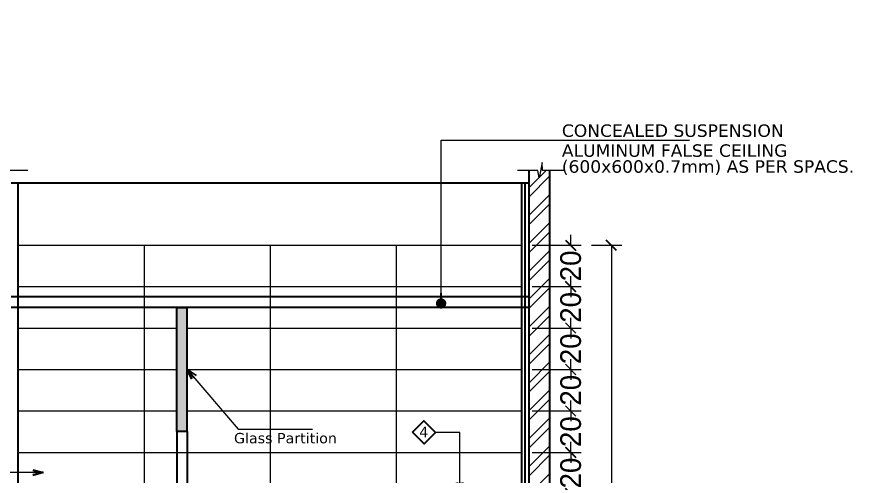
# Model space of a CAD drawing. Header units: centimetres. Extents: x 7997 to 116674, y 1017 to 13844.
# Drawn here: x 50355.8 to 50758.9, y 10111.8 to 10333.7 of the extents above; entities that cross this region are included whole.
import ezdxf
from ezdxf.xclip import XClip

# ---------------------------------------------------------------- set-up
doc = ezdxf.new("R2010")
doc.units = ezdxf.units.CM
doc.header["$LTSCALE"] = 200
doc.header["$XCLIPFRAME"] = 0
doc.header["$PDMODE"] = 2
doc.linetypes.add('A-106-Typical Floor Plan$0$HIDDEN', pattern=[0.375, 0.25, -0.125])
for name, color, linetype in [('A-DIM', 10, 'Continuous'), ('AFP-HATCH-TILES', 251, 'Continuous'), ('AFP-WALL  PLASTER', 8, 'Continuous'), ('DIM', 11, 'Continuous'), ('STEP', 7, 'Continuous'), ('WIN', 6, 'Continuous')]:
    doc.layers.add(name, color=color, linetype=linetype)
for name, color, linetype, lineweight in [('HAT', 8, 'Continuous', 9), ('TEXT', 6, 'Continuous', 18), ('WALL', 3, 'Continuous', 25)]:
    doc.layers.add(name, color=color, linetype=linetype, lineweight=lineweight)
doc.styles.add('sheet notes', font='verdana.ttf')
doc.styles.add('T2', font='')
doc.styles.get('T2').set_extended_font_data('Elisia')
doc.dimstyles.new('NORMAL', dxfattribs={"dimtxt": 18, "dimasz": 5, "dimexe": 5, "dimexo": 5, "dimgap": 1, "dimtad": 0, "dimdec": 0, "dimdsep": 46, "dimtxsty": 'T2', "dimblk1": 'OBLIQUE', "dimblk2": 'OBLIQUE', "dimsah": 1, "dimcen": 0.09, "dimclrd": 4, "dimclre": 4, "dimclrt": 6, "dimadec": 0, "dimazin": 0, "dimtfac": 1, "dimtdec": 0, "dimtofl": 0, "dimtmove": 1, "dimatfit": 2, "dimldrblk": 'OPEN30', "dimfxl": 0, "dimtolj": 1, "dimtzin": 0, "dimlwd": 5, "dimlwe": 5, "dimarcsym": 0})
doc.dimstyles.new('NORMAL-1', dxfattribs={"dimtxt": 10, "dimasz": 5, "dimexe": 5, "dimexo": 5, "dimgap": 1, "dimtad": 0, "dimdec": 0, "dimdsep": 46, "dimtxsty": 'T2', "dimblk1": 'OBLIQUE', "dimblk2": 'OBLIQUE', "dimsah": 1, "dimcen": 0.09, "dimclrd": 4, "dimclre": 4, "dimclrt": 6, "dimadec": 0, "dimazin": 0, "dimtfac": 1, "dimtdec": 0, "dimtofl": 0, "dimtmove": 1, "dimatfit": 3, "dimldrblk": 'OPEN30', "dimfxl": 0, "dimtolj": 1, "dimtzin": 0, "dimlwd": 5, "dimlwe": 5, "dimarcsym": 0})

# ---------------------------------------------------------------- blocks, each defined once
blk = doc.blocks.new('_OBLIQUE')
at = {"color": 0, "linetype": 'ByBlock'}
blk.add_line((-0.5, -0.5), (0.5, 0.5), dxfattribs=at)
blk = doc.blocks.new('_Open30')
at = {"color": 0, "linetype": 'ByBlock', "lineweight": -2}
for p, q in [((-1, 0.268), (0, 0)), ((0, 0), (-1, -0.268)), ((0, 0), (-1, 0))]:
    blk.add_line(p, q, dxfattribs=at)
blk = doc.blocks.new('*D1338')
at = {"layer": 'Defpoints', "color": 0, "transparency": 16777216}
for p in [(50599.54, 10123.41, 0), (50623.11, 10123.41, 0), (50599.54, 10103.41, 0)]:
    blk.add_point(p, dxfattribs=at)
at = {"layer": 'DIM', "color": 4, "lineweight": 5, "transparency": 16777216}
for p, q in [((50623.11, 10123.41, 0), (50623.11, 10128.41, 0)), ((50604.54, 10123.41, 0), (50628.11, 10123.41, 0)), ((50604.54, 10103.41, 0), (50628.11, 10103.41, 0)), ((50623.11, 10103.41, 0), (50623.11, 10098.41, 0))]:
    blk.add_line(p, q, dxfattribs=at)
at = {"layer": 'DIM', "color": 4, "lineweight": 5, "transparency": 16777216, "xscale": 5, "yscale": 5, "zscale": 5}
for p, rotation in [((50623.11, 10123.41, 0), 270), ((50623.11, 10103.41, 0), 90)]:
    blk.add_blockref('_OBLIQUE', p, dxfattribs=dict(at, rotation=rotation))
at = {"layer": 'DIM', "color": 6, "transparency": 16777216, "insert": (50623.11, 10113.41, 0), "char_height": 10, "attachment_point": 5, "rotation": 90, "style": 'T2'}
blk.add_mtext('\\A1;20', dxfattribs=at)
blk = doc.blocks.new('*D1339')
at = {"layer": 'Defpoints', "color": 0, "transparency": 16777216}
for p in [(50599.54, 10223.41, 0), (50623.11, 10223.41, 0), (50599.54, 10203.41, 0)]:
    blk.add_point(p, dxfattribs=at)
at = {"layer": 'DIM', "color": 4, "lineweight": 5, "transparency": 16777216}
for p, q in [((50623.11, 10223.41, 0), (50623.11, 10228.41, 0)), ((50604.54, 10223.41, 0), (50628.11, 10223.41, 0)), ((50604.54, 10203.41, 0), (50628.11, 10203.41, 0)), ((50623.11, 10203.41, 0), (50623.11, 10198.41, 0))]:
    blk.add_line(p, q, dxfattribs=at)
at = {"layer": 'DIM', "color": 4, "lineweight": 5, "transparency": 16777216, "xscale": 5, "yscale": 5, "zscale": 5}
for p, rotation in [((50623.11, 10223.41, 0), 270), ((50623.11, 10203.41, 0), 90)]:
    blk.add_blockref('_OBLIQUE', p, dxfattribs=dict(at, rotation=rotation))
at = {"layer": 'DIM', "color": 6, "transparency": 16777216, "insert": (50623.11, 10213.41, 0), "char_height": 10, "attachment_point": 5, "rotation": 90, "style": 'T2'}
blk.add_mtext('\\A1;20', dxfattribs=at)
blk = doc.blocks.new('*D1340')
at = {"layer": 'Defpoints', "color": 0, "transparency": 16777216}
for p in [(50628.11, 10223.41, 0), (50628.11, 9923.41, 0), (50642.7, 9923.41, 0)]:
    blk.add_point(p, dxfattribs=at)
at = {"layer": 'DIM', "color": 4, "lineweight": 5, "transparency": 16777216}
for p, q in [((50633.11, 10223.41, 0), (50647.7, 10223.41, 0)), ((50642.7, 10223.41, 0), (50642.7, 10087.27, 0)), ((50642.7, 9923.41, 0), (50642.7, 10059.56, 0)), ((50633.11, 9923.41, 0), (50647.7, 9923.41, 0))]:
    blk.add_line(p, q, dxfattribs=at)
at = {"layer": 'DIM', "color": 4, "lineweight": 5, "transparency": 16777216, "xscale": 5, "yscale": 5, "zscale": 5}
for p, rotation in [((50642.7, 10223.41, 0), 90), ((50642.7, 9923.41, 0), 270)]:
    blk.add_blockref('_OBLIQUE', p, dxfattribs=dict(at, rotation=rotation))
at = {"layer": 'DIM', "color": 6, "transparency": 16777216, "insert": (50642.7, 10073.41, 0), "char_height": 10, "attachment_point": 5, "rotation": 90, "style": 'T2'}
blk.add_mtext('\\A1;300', dxfattribs=at)
blk = doc.blocks.new('*D1341')
at = {"layer": 'Defpoints', "color": 0, "transparency": 16777216}
for p in [(50313.31, 10193.41, 0), (50356.54, 10193.41, 0), (50356.54, 9923.41, 0)]:
    blk.add_point(p, dxfattribs=at)
at = {"layer": 'DIM', "color": 4, "lineweight": 5, "transparency": 16777216}
for p, q in [((50351.54, 10193.41, 0), (50308.31, 10193.41, 0)), ((50313.31, 10193.41, 0), (50313.31, 10072.27, 0)), ((50313.31, 9923.41, 0), (50313.31, 10044.56, 0)), ((50351.54, 9923.41, 0), (50308.31, 9923.41, 0))]:
    blk.add_line(p, q, dxfattribs=at)
at = {"layer": 'DIM', "color": 4, "lineweight": 5, "transparency": 16777216, "xscale": 5, "yscale": 5, "zscale": 5}
for p, rotation in [((50313.31, 10193.41, 0), 90), ((50313.31, 9923.41, 0), 270)]:
    blk.add_blockref('_OBLIQUE', p, dxfattribs=dict(at, rotation=rotation))
at = {"layer": 'DIM', "color": 6, "transparency": 16777216, "insert": (50313.31, 10058.41, 0), "char_height": 10, "attachment_point": 5, "rotation": 90, "style": 'T2'}
blk.add_mtext('\\A1;270', dxfattribs=at)
blk = doc.blocks.new('DOT')
at = {"color": 0, "linetype": 'ByBlock'}
blk.add_line((-0.5, 0), (-1, 0), dxfattribs=at)
at = {"color": 0, "linetype": 'ByBlock', "const_width": 0.5}
blk.add_lwpolyline([(-0.25, 0, 1), (0.25, 0, 1)], format="xyb", close=True, dxfattribs=at)
blk = doc.blocks.new('*D1342')
at = {"layer": 'Defpoints', "color": 0, "transparency": 16777216}
for p in [(50599.54, 10143.41, 0), (50623.11, 10143.41, 0), (50599.54, 10123.41, 0)]:
    blk.add_point(p, dxfattribs=at)
at = {"layer": 'HAT', "color": 4, "lineweight": 5, "transparency": 16777216}
for p, q in [((50623.11, 10143.41, 0), (50623.11, 10148.41, 0)), ((50604.54, 10143.41, 0), (50628.11, 10143.41, 0)), ((50604.54, 10123.41, 0), (50628.11, 10123.41, 0)), ((50623.11, 10123.41, 0), (50623.11, 10118.41, 0))]:
    blk.add_line(p, q, dxfattribs=at)
at = {"layer": 'HAT', "color": 4, "lineweight": 5, "transparency": 16777216, "xscale": 5, "yscale": 5, "zscale": 5}
for p, rotation in [((50623.11, 10143.41, 0), 270), ((50623.11, 10123.41, 0), 90)]:
    blk.add_blockref('_OBLIQUE', p, dxfattribs=dict(at, rotation=rotation))
at = {"layer": 'HAT', "color": 6, "transparency": 16777216, "insert": (50623.11, 10133.41, 0), "char_height": 10, "attachment_point": 5, "rotation": 90, "style": 'T2'}
blk.add_mtext('\\A1;20', dxfattribs=at)
blk = doc.blocks.new('*D1309')
at = {"layer": 'Defpoints', "color": 0, "transparency": 16777216}
for p in [(50599.54, 10163.41, 0), (50623.11, 10163.41, 0), (50599.54, 10143.41, 0)]:
    blk.add_point(p, dxfattribs=at)
at = {"layer": 'HAT', "color": 4, "lineweight": 5, "transparency": 16777216}
for p, q in [((50623.11, 10163.41, 0), (50623.11, 10168.41, 0)), ((50604.54, 10163.41, 0), (50628.11, 10163.41, 0)), ((50604.54, 10143.41, 0), (50628.11, 10143.41, 0)), ((50623.11, 10143.41, 0), (50623.11, 10138.41, 0))]:
    blk.add_line(p, q, dxfattribs=at)
at = {"layer": 'HAT', "color": 4, "lineweight": 5, "transparency": 16777216, "xscale": 5, "yscale": 5, "zscale": 5}
for p, rotation in [((50623.11, 10163.41, 0), 270), ((50623.11, 10143.41, 0), 90)]:
    blk.add_blockref('_OBLIQUE', p, dxfattribs=dict(at, rotation=rotation))
at = {"layer": 'HAT', "color": 6, "transparency": 16777216, "insert": (50623.11, 10153.41, 0), "char_height": 10, "attachment_point": 5, "rotation": 90, "style": 'T2'}
blk.add_mtext('\\A1;20', dxfattribs=at)
blk = doc.blocks.new('*D1310')
at = {"layer": 'Defpoints', "color": 0, "transparency": 16777216}
for p in [(50599.54, 10183.41, 0), (50623.11, 10183.41, 0), (50599.54, 10163.41, 0)]:
    blk.add_point(p, dxfattribs=at)
at = {"layer": 'HAT', "color": 4, "lineweight": 5, "transparency": 16777216}
for p, q in [((50623.11, 10183.41, 0), (50623.11, 10188.41, 0)), ((50604.54, 10183.41, 0), (50628.11, 10183.41, 0)), ((50604.54, 10163.41, 0), (50628.11, 10163.41, 0)), ((50623.11, 10163.41, 0), (50623.11, 10158.41, 0))]:
    blk.add_line(p, q, dxfattribs=at)
at = {"layer": 'HAT', "color": 4, "lineweight": 5, "transparency": 16777216, "xscale": 5, "yscale": 5, "zscale": 5}
for p, rotation in [((50623.11, 10183.41, 0), 270), ((50623.11, 10163.41, 0), 90)]:
    blk.add_blockref('_OBLIQUE', p, dxfattribs=dict(at, rotation=rotation))
at = {"layer": 'HAT', "color": 6, "transparency": 16777216, "insert": (50623.11, 10173.41, 0), "char_height": 10, "attachment_point": 5, "rotation": 90, "style": 'T2'}
blk.add_mtext('\\A1;20', dxfattribs=at)
blk = doc.blocks.new('*D1311')
at = {"layer": 'Defpoints', "color": 0, "transparency": 16777216}
for p in [(50599.54, 10203.41, 0), (50623.11, 10203.41, 0), (50599.54, 10183.41, 0)]:
    blk.add_point(p, dxfattribs=at)
at = {"layer": 'HAT', "color": 4, "lineweight": 5, "transparency": 16777216}
for p, q in [((50623.11, 10203.41, 0), (50623.11, 10208.41, 0)), ((50604.54, 10203.41, 0), (50628.11, 10203.41, 0)), ((50604.54, 10183.41, 0), (50628.11, 10183.41, 0)), ((50623.11, 10183.41, 0), (50623.11, 10178.41, 0))]:
    blk.add_line(p, q, dxfattribs=at)
at = {"layer": 'HAT', "color": 4, "lineweight": 5, "transparency": 16777216, "xscale": 5, "yscale": 5, "zscale": 5}
for p, rotation in [((50623.11, 10203.41, 0), 270), ((50623.11, 10183.41, 0), 90)]:
    blk.add_blockref('_OBLIQUE', p, dxfattribs=dict(at, rotation=rotation))
at = {"layer": 'HAT', "color": 6, "transparency": 16777216, "insert": (50623.11, 10193.41, 0), "char_height": 10, "attachment_point": 5, "rotation": 90, "style": 'T2'}
blk.add_mtext('\\A1;20', dxfattribs=at)
blk = doc.blocks.new('03-FIRST FLOOR PLAN-selattin', base_point=(31015.73, 25621.5))
at = {"layer": 'WALL', "color": 8, "linetype": 'A-106-Typical Floor Plan$0$HIDDEN', "ltscale": 0.3}
blk.add_line((31015.73, 25492.44), (31015.73, 24206.5), dxfattribs=at)

msp = doc.modelspace()

# ---------------------------------------------------------------- hatches: boundary and pattern name
at = {"layer": 'HAT'}
h = msp.add_hatch(dxfattribs=at)
h.set_pattern_fill('ANSI32', color=8)
h.set_pattern_definition([(45, (18465.981, -7054.829), (-6.735192, 6.735192), []), (45, (18470.471, -7054.829), (-6.735192, 6.735192), [])])
h.paths.add_polyline_path([(50613.0389, 10259.4699), (50608.5935, 10259.4699), (50607.8901, 10255.8761), (50607.227, 10259.4372), (50603.0389, 10259.4372), (50603.0389, 9913.4148), (50613.0389, 9913.4148)])
at = {"layer": 'WALL'}
h = msp.add_hatch(color=5, dxfattribs=at)
h.set_gradient(color1=(0, 0, 255), one_color=1, tint=1, name='INVHEMISPHERICAL')
h.paths.add_polyline_path([(50438.0389, 10193.4148), (50433.0389, 10193.4148), (50433.0389, 10133.4148), (50438.0389, 10133.4148)])

# ---------------------------------------------------------------- linework, layer by layer
at = {"layer": 'AFP-HATCH-TILES', "color": 251}
for p, q in [((50356.5389, 9923.4148, 0), (50356.5389, 10253.4148, 0)), ((50599.5389, 9923.4148, 0), (50599.5389, 10253.4148, 0))]:
    msp.add_line(p, q, dxfattribs=at)
at = {"layer": 'AFP-WALL  PLASTER'}
msp.add_line((50601.0389, 9923.4148, 0), (50601.0389, 10253.4148, 0), dxfattribs=at)
at = {"layer": 'HAT'}
for p, q in [((50356.5389, 10223.4148, 0), (50599.5389, 10223.4148, 0)), ((50417.2889, 10223.4148, 0), (50417.2889, 9923.4148, 0)), ((50478.0389, 10223.4148, 0), (50478.0389, 9923.4148, 0)), ((50538.7889, 10223.4148, 0), (50538.7889, 9923.4148, 0)), ((50356.5389, 10203.4148, 0), (50599.5389, 10203.4148, 0)), ((50356.5389, 10183.4148, 0), (50433.0389, 10183.4148, 0)), ((50438.0389, 10183.4148, 0), (50599.5389, 10183.4148, 0)), ((50356.5389, 10163.4148, 0), (50433.0389, 10163.4148, 0)), ((50438.0389, 10163.4148, 0), (50599.5389, 10163.4148, 0)), ((50356.5389, 10143.4148, 0), (50433.0389, 10143.4148, 0)), ((50438.0389, 10143.4148, 0), (50599.5389, 10143.4148, 0)), ((50356.5389, 10123.4148, 0), (50599.5389, 10123.4148, 0))]:
    msp.add_line(p, q, dxfattribs=at)
at = {"layer": 'HAT', "elevation": 0}
for points in [[(50361.0965, 10259.4699), (50340.3353, 10259.4699), (50340.1352, 10263.2881), (50338.6844, 10255.8761), (50338.0214, 10259.4372), (50322.4446, 10259.4372)], [(50619.8731, 10259.4699), (50609.5409, 10259.4699), (50609.3409, 10263.2881), (50607.8901, 10255.8761), (50607.227, 10259.4372), (50597.4446, 10259.4372)]]:
    msp.add_lwpolyline(points, dxfattribs=at)
at = {"layer": 'STEP'}
for p, q in [((50603.0389, 10253.4148, 0), (50353.0389, 10253.4148, 0)), ((50603.0389, 10198.4148, 0), (50353.0389, 10198.4148, 0)), ((50603.0389, 10193.4148, 0), (50353.0389, 10193.4148, 0))]:
    msp.add_line(p, q, dxfattribs=at)
at = {"layer": 'WALL'}
for p, q in [((50603.0389, 9913.4148, 0), (50603.0389, 10259.4372, 0)), ((50613.0389, 9913.4148, 0), (50613.0389, 10259.4699, 0)), ((50433.0389, 10133.4148, 0), (50433.0389, 10193.4148, 0)), ((50433.0389, 10193.4148, 0), (50438.0389, 10193.4148, 0)), ((50438.0389, 10133.4148, 0), (50438.0389, 10193.4148, 0)), ((50438.0389, 10133.4148, 0), (50433.0389, 10133.4148, 0))]:
    msp.add_line(p, q, dxfattribs=at)
at = {"layer": 'WALL', "elevation": 0}
msp.add_lwpolyline([(50546.7229, 10133.1618), (50552.1762, 10138.6151), (50557.8667, 10132.9245), (50552.4135, 10127.4712)], close=True, dxfattribs=at)
at = {"layer": 'WIN'}
for p, q in [((50433.0389, 10133.4148, 0), (50433.0389, 9923.4148, 0)), ((50438.0389, 10133.4148, 0), (50438.0389, 9923.4148, 0))]:
    msp.add_line(p, q, dxfattribs=at)

# ---------------------------------------------------------------- block references
at = {"layer": 'DIM', "linetype": 'Continuous'}
ref = msp.add_blockref('03-FIRST FLOOR PLAN-selattin', (50636.8122, 11106.4287), dxfattribs=at)
XClip(ref).set_block_clipping_path([(30677.0965242979, 24927.2602772133), (31030.2118085658, 24927.2602772133), (31030.2118085658, 25132.1156118405), (30980.2118085658, 25182.1156118405), (30727.0965242979, 25182.1156118405), (30677.0965242979, 25132.1156118405)])

# ---------------------------------------------------------------- texts
at = {"layer": 'TEXT', "style": 'sheet notes'}
for s, height, p in [('CONCEALED SUSPENSION', 6.013696, (50618.8118, 10275.7225, 0)), ('ALUMINUM FALSE CEILING', 6.013696, (50618.8118, 10266.1036, 0)), ('(600x600x0.7mm) AS PER SPACS.', 6.013696, (50618.8118, 10258.4071, 0)), ('4', 5, (50550.0222, 10130.7359, 0)), ('Glass Partition', 5, (50460.6305, 10127.7763, 0))]:
    msp.add_text(s, height=height, dxfattribs=at).set_placement(p)

# ---------------------------------------------------------------- dimensions: what is measured, and where the dimension line sits
at = {"layer": 'DIM'}
for base, p1, p2, picture, middle in [((50623.1087, 10223.4148, 0), (50599.5389, 10203.4148, 0), (50599.5389, 10223.4148, 0), '*D1339', (50623.1087, 10213.4148, 0)), ((50642.6996, 9923.4148, 0), (50628.1087, 10223.4148, 0), (50628.1087, 9923.4148, 0), '*D1340', (50642.6996, 10073.4148, 0)), ((50313.3098, 10193.4148, 0), (50356.5389, 9923.4148, 0), (50356.5389, 10193.4148, 0), '*D1341', (50313.3098, 10058.4148, 0)), ((50623.1087, 10123.4148, 0), (50599.5389, 10103.4148, 0), (50599.5389, 10123.4148, 0), '*D1338', (50623.1087, 10113.4148, 0))]:
    dim = msp.add_linear_dim(base=base, p1=p1, p2=p2, angle=90, dimstyle='NORMAL-1', dxfattribs=at)
    dim.commit()
    dim.dimension.update_dxf_attribs({"geometry": picture, "text_midpoint": middle})
at = {"layer": 'HAT'}
for base, p1, p2, picture, middle in [((50623.1087, 10203.4148, 0), (50599.5389, 10183.4148, 0), (50599.5389, 10203.4148, 0), '*D1311', (50623.1087, 10193.4148, 0)), ((50623.1087, 10183.4148, 0), (50599.5389, 10163.4148, 0), (50599.5389, 10183.4148, 0), '*D1310', (50623.1087, 10173.4148, 0)), ((50623.1087, 10163.4148, 0), (50599.5389, 10143.4148, 0), (50599.5389, 10163.4148, 0), '*D1309', (50623.1087, 10153.4148, 0)), ((50623.1087, 10143.4148, 0), (50599.5389, 10123.4148, 0), (50599.5389, 10143.4148, 0), '*D1342', (50623.1087, 10133.4148, 0))]:
    dim = msp.add_linear_dim(base=base, p1=p1, p2=p2, angle=90, dimstyle='NORMAL-1', dxfattribs=at)
    dim.commit()
    dim.dimension.update_dxf_attribs({"geometry": picture, "text_midpoint": middle})

# ---------------------------------------------------------------- leaders
at = {"layer": 'A-DIM'}
msp.add_leader([(50368.6096, 10113.6325), (50299.876, 10113.6325)], dimstyle='NORMAL-1', override={"dimgap": 1, "dimtad": 0}, dxfattribs=at)
at = {"layer": 'DIM'}
for points, dimstyle, override in [([(50560.5458, 10195.3077, 0), (50560.5458, 10274.0684, 0), (50680.4423, 10274.0684, 0)], 'NORMAL', {"dimldrblk": 'Dot', "dimfxl": 6, "dimfxlon": 1}), ([(50438.0389, 10163.4148, 0), (50462.5885, 10134.5636, 0), (50498.4481, 10134.5636, 0)], 'NORMAL-1', {"dimgap": 1, "dimtad": 0, "dimfxl": 0.05, "dimfxlon": 1}), ([(50569.5389, 10103.8543, 0), (50569.5389, 10132.9245, 0), (50557.8667, 10132.9245, 0)], 'NORMAL-1', {"dimgap": 1, "dimtad": 0})]:
    msp.add_leader(points, dimstyle=dimstyle, override=override, dxfattribs=at)

doc.saveas('drawing.dxf')
